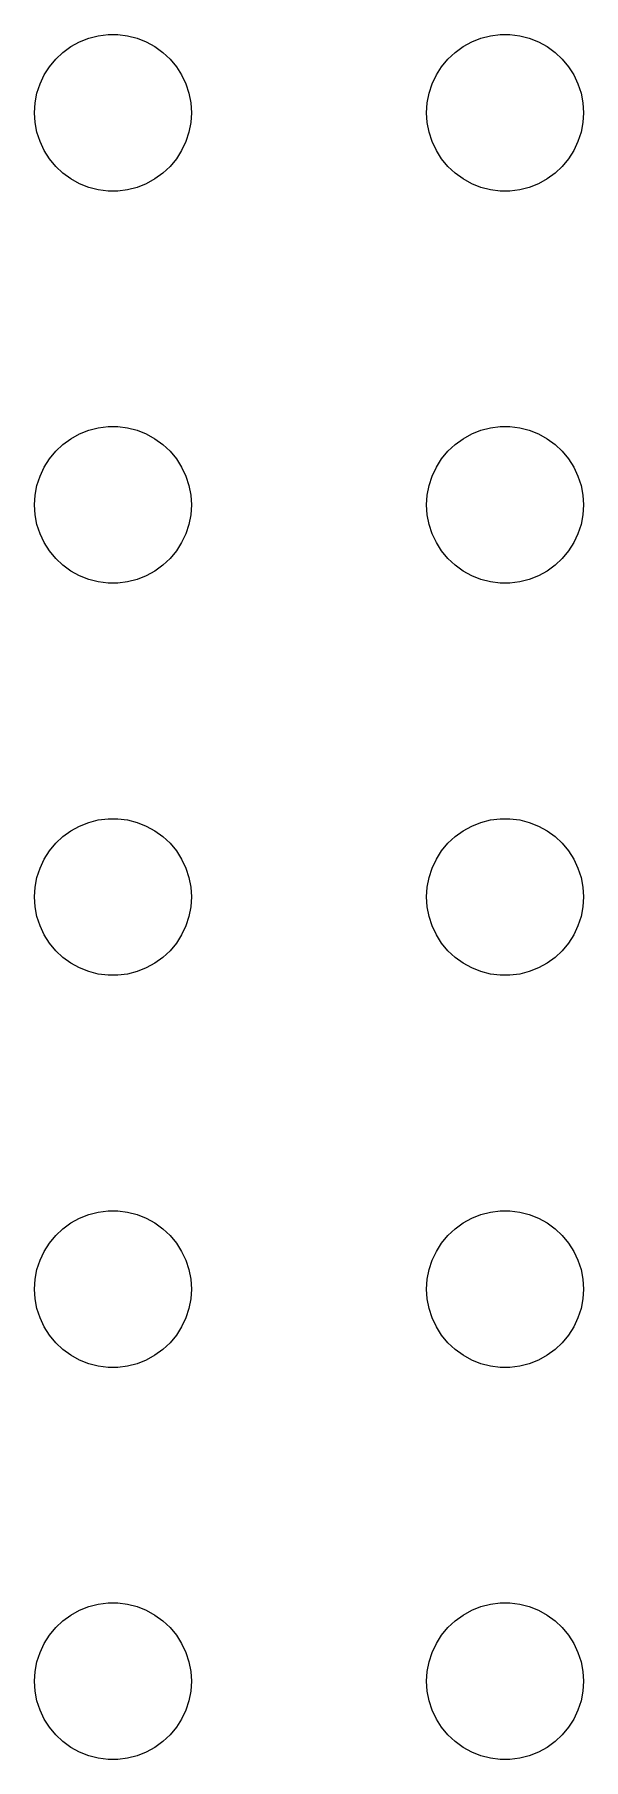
# Model space of a CAD drawing. Header units: metres. Extents: x -134 to 134, y -134 to 134.
# Drawn here: x 66 to 76.5, y 66 to 99 of the extents above; entities that cross this region are included whole.
import ezdxf

# ---------------------------------------------------------------- set-up
doc = ezdxf.new("R2010")
doc.units = ezdxf.units.M

msp = doc.modelspace()

# ---------------------------------------------------------------- linework, layer by layer
for p, q in [((67.2189, 98.9734), (67.4058, 98.997)), ((67.4058, 98.997), (67.5942, 98.997)), ((67.5942, 98.997), (67.7811, 98.9734)), ((74.7189, 98.9734), (74.9058, 98.997)), ((74.9058, 98.997), (75.0942, 98.997)), ((75.0942, 98.997), (75.2811, 98.9734)), ((66.4065, 98.5268), (66.5439, 98.6558)), ((66.5439, 98.6558), (66.6963, 98.7665)), ((66.6963, 98.7665), (66.8613, 98.8572)), ((66.8613, 98.8572), (67.0365, 98.9266)), ((67.0365, 98.9266), (67.2189, 98.9734)), ((67.7811, 98.9734), (67.9635, 98.9266)), ((67.9635, 98.9266), (68.1387, 98.8572)), ((68.1387, 98.8572), (68.3037, 98.7665)), ((68.3037, 98.7665), (68.4561, 98.6558)), ((68.4561, 98.6558), (68.5934, 98.5268)), ((73.9065, 98.5268), (74.0439, 98.6558)), ((74.0439, 98.6558), (74.1963, 98.7665)), ((74.1963, 98.7665), (74.3613, 98.8572)), ((74.3613, 98.8572), (74.5365, 98.9266)), ((74.5365, 98.9266), (74.7189, 98.9734)), ((75.2811, 98.9734), (75.4635, 98.9266)), ((75.4635, 98.9266), (75.6387, 98.8572)), ((75.6387, 98.8572), (75.8037, 98.7665)), ((75.8037, 98.7665), (75.9561, 98.6558)), ((75.9561, 98.6558), (76.0934, 98.5268)), ((66.1855, 98.2226), (66.2865, 98.3817)), ((66.2865, 98.3817), (66.4065, 98.5268)), ((68.5934, 98.5268), (68.7135, 98.3817)), ((68.7135, 98.3817), (68.8145, 98.2226)), ((73.6855, 98.2226), (73.7865, 98.3817)), ((73.7865, 98.3817), (73.9065, 98.5268)), ((76.0934, 98.5268), (76.2135, 98.3817)), ((76.2135, 98.3817), (76.3145, 98.2226)), ((66.0471, 97.873), (66.1053, 98.0522)), ((66.1053, 98.0522), (66.1855, 98.2226)), ((68.8145, 98.2226), (68.8947, 98.0522)), ((68.8947, 98.0522), (68.9529, 97.873)), ((73.5471, 97.873), (73.6053, 98.0522)), ((73.6053, 98.0522), (73.6855, 98.2226)), ((76.3145, 98.2226), (76.3947, 98.0522)), ((76.3947, 98.0522), (76.4529, 97.873)), ((66, 97.5), (66.0118, 97.688)), ((66.0118, 97.688), (66.0471, 97.873)), ((68.9529, 97.873), (68.9882, 97.688)), ((68.9882, 97.688), (69, 97.5)), ((73.5, 97.5), (73.5118, 97.688)), ((73.5118, 97.688), (73.5471, 97.873)), ((76.4529, 97.873), (76.4882, 97.688)), ((76.4882, 97.688), (76.5, 97.5)), ((66.0118, 97.312), (66, 97.5)), ((69, 97.5), (68.9882, 97.312)), ((73.5118, 97.312), (73.5, 97.5)), ((76.5, 97.5), (76.4882, 97.312)), ((66.0471, 97.127), (66.0118, 97.312)), ((66.1053, 96.9478), (66.0471, 97.127)), ((68.9529, 97.127), (68.8947, 96.9478)), ((68.9882, 97.312), (68.9529, 97.127)), ((73.5471, 97.127), (73.5118, 97.312)), ((73.6053, 96.9478), (73.5471, 97.127)), ((76.4529, 97.127), (76.3947, 96.9478)), ((76.4882, 97.312), (76.4529, 97.127)), ((66.1855, 96.7774), (66.1053, 96.9478)), ((66.2865, 96.6183), (66.1855, 96.7774)), ((68.8145, 96.7774), (68.7135, 96.6183)), ((68.8947, 96.9478), (68.8145, 96.7774)), ((73.6855, 96.7774), (73.6053, 96.9478)), ((73.7865, 96.6183), (73.6855, 96.7774)), ((76.3145, 96.7774), (76.2135, 96.6183)), ((76.3947, 96.9478), (76.3145, 96.7774)), ((66.4065, 96.4732), (66.2865, 96.6183)), ((66.5439, 96.3442), (66.4065, 96.4732)), ((66.6963, 96.2335), (66.5439, 96.3442)), ((68.4561, 96.3442), (68.3037, 96.2335)), ((68.5934, 96.4732), (68.4561, 96.3442)), ((68.7135, 96.6183), (68.5934, 96.4732)), ((73.9065, 96.4732), (73.7865, 96.6183)), ((74.0439, 96.3442), (73.9065, 96.4732)), ((74.1963, 96.2335), (74.0439, 96.3442)), ((75.9561, 96.3442), (75.8037, 96.2335)), ((76.0934, 96.4732), (75.9561, 96.3442)), ((76.2135, 96.6183), (76.0934, 96.4732)), ((66.8613, 96.1428), (66.6963, 96.2335)), ((67.0365, 96.0734), (66.8613, 96.1428)), ((67.2189, 96.0266), (67.0365, 96.0734)), ((67.4058, 96.003), (67.2189, 96.0266)), ((67.7811, 96.0266), (67.5942, 96.003)), ((67.9635, 96.0734), (67.7811, 96.0266)), ((68.1387, 96.1428), (67.9635, 96.0734)), ((68.3037, 96.2335), (68.1387, 96.1428)), ((74.3613, 96.1428), (74.1963, 96.2335)), ((74.5365, 96.0734), (74.3613, 96.1428)), ((74.7189, 96.0266), (74.5365, 96.0734)), ((74.9058, 96.003), (74.7189, 96.0266)), ((75.2811, 96.0266), (75.0942, 96.003)), ((75.4635, 96.0734), (75.2811, 96.0266)), ((75.6387, 96.1428), (75.4635, 96.0734)), ((75.8037, 96.2335), (75.6387, 96.1428)), ((67.5942, 96.003), (67.4058, 96.003)), ((75.0942, 96.003), (74.9058, 96.003)), ((66.8613, 91.3572), (67.0365, 91.4266)), ((67.0365, 91.4266), (67.2189, 91.4734)), ((67.2189, 91.4734), (67.4058, 91.497)), ((67.4058, 91.497), (67.5942, 91.497)), ((67.5942, 91.497), (67.7811, 91.4734)), ((67.7811, 91.4734), (67.9635, 91.4266)), ((67.9635, 91.4266), (68.1387, 91.3572)), ((74.3613, 91.3572), (74.5365, 91.4266)), ((74.5365, 91.4266), (74.7189, 91.4734)), ((74.7189, 91.4734), (74.9058, 91.497)), ((74.9058, 91.497), (75.0942, 91.497)), ((75.0942, 91.497), (75.2811, 91.4734)), ((75.2811, 91.4734), (75.4635, 91.4266)), ((75.4635, 91.4266), (75.6387, 91.3572)), ((66.4065, 91.0268), (66.5439, 91.1558)), ((66.5439, 91.1558), (66.6963, 91.2665)), ((66.6963, 91.2665), (66.8613, 91.3572)), ((68.1387, 91.3572), (68.3037, 91.2665)), ((68.3037, 91.2665), (68.4561, 91.1558)), ((68.4561, 91.1558), (68.5934, 91.0268)), ((73.9065, 91.0268), (74.0439, 91.1558)), ((74.0439, 91.1558), (74.1963, 91.2665)), ((74.1963, 91.2665), (74.3613, 91.3572)), ((75.6387, 91.3572), (75.8037, 91.2665)), ((75.8037, 91.2665), (75.9561, 91.1558)), ((75.9561, 91.1558), (76.0934, 91.0268)), ((66.1855, 90.7226), (66.2865, 90.8817)), ((66.2865, 90.8817), (66.4065, 91.0268)), ((68.5934, 91.0268), (68.7135, 90.8817)), ((68.7135, 90.8817), (68.8145, 90.7226)), ((73.6855, 90.7226), (73.7865, 90.8817)), ((73.7865, 90.8817), (73.9065, 91.0268)), ((76.0934, 91.0268), (76.2135, 90.8817)), ((76.2135, 90.8817), (76.3145, 90.7226)), ((66.0471, 90.373), (66.1053, 90.5522)), ((66.1053, 90.5522), (66.1855, 90.7226)), ((68.8145, 90.7226), (68.8947, 90.5522)), ((68.8947, 90.5522), (68.9529, 90.373)), ((73.5471, 90.373), (73.6053, 90.5522)), ((73.6053, 90.5522), (73.6855, 90.7226)), ((76.3145, 90.7226), (76.3947, 90.5522)), ((76.3947, 90.5522), (76.4529, 90.373)), ((66, 90), (66.0118, 90.188)), ((66.0118, 90.188), (66.0471, 90.373)), ((68.9529, 90.373), (68.9882, 90.188)), ((68.9882, 90.188), (69, 90)), ((73.5, 90), (73.5118, 90.188)), ((73.5118, 90.188), (73.5471, 90.373)), ((76.4529, 90.373), (76.4882, 90.188)), ((76.4882, 90.188), (76.5, 90)), ((66.0118, 89.812), (66, 90)), ((66.0471, 89.627), (66.0118, 89.812)), ((68.9882, 89.812), (68.9529, 89.627)), ((69, 90), (68.9882, 89.812)), ((73.5118, 89.812), (73.5, 90)), ((73.5471, 89.627), (73.5118, 89.812)), ((76.4882, 89.812), (76.4529, 89.627)), ((76.5, 90), (76.4882, 89.812)), ((66.1053, 89.4478), (66.0471, 89.627)), ((66.1855, 89.2774), (66.1053, 89.4478)), ((68.8947, 89.4478), (68.8145, 89.2774)), ((68.9529, 89.627), (68.8947, 89.4478)), ((73.6053, 89.4478), (73.5471, 89.627)), ((73.6855, 89.2774), (73.6053, 89.4478)), ((76.3947, 89.4478), (76.3145, 89.2774)), ((76.4529, 89.627), (76.3947, 89.4478)), ((66.2865, 89.1183), (66.1855, 89.2774)), ((66.4065, 88.9732), (66.2865, 89.1183)), ((68.7135, 89.1183), (68.5934, 88.9732)), ((68.8145, 89.2774), (68.7135, 89.1183)), ((73.7865, 89.1183), (73.6855, 89.2774)), ((73.9065, 88.9732), (73.7865, 89.1183)), ((76.2135, 89.1183), (76.0934, 88.9732)), ((76.3145, 89.2774), (76.2135, 89.1183)), ((66.5439, 88.8442), (66.4065, 88.9732)), ((66.6963, 88.7335), (66.5439, 88.8442)), ((68.4561, 88.8442), (68.3037, 88.7335)), ((68.5934, 88.9732), (68.4561, 88.8442)), ((74.0439, 88.8442), (73.9065, 88.9732)), ((74.1963, 88.7335), (74.0439, 88.8442)), ((75.9561, 88.8442), (75.8037, 88.7335)), ((76.0934, 88.9732), (75.9561, 88.8442)), ((66.8613, 88.6428), (66.6963, 88.7335)), ((67.0365, 88.5734), (66.8613, 88.6428)), ((67.2189, 88.5266), (67.0365, 88.5734)), ((67.4058, 88.503), (67.2189, 88.5266)), ((67.5942, 88.503), (67.4058, 88.503)), ((67.7811, 88.5266), (67.5942, 88.503)), ((67.9635, 88.5734), (67.7811, 88.5266)), ((68.1387, 88.6428), (67.9635, 88.5734)), ((68.3037, 88.7335), (68.1387, 88.6428)), ((74.3613, 88.6428), (74.1963, 88.7335)), ((74.5365, 88.5734), (74.3613, 88.6428)), ((74.7189, 88.5266), (74.5365, 88.5734)), ((74.9058, 88.503), (74.7189, 88.5266)), ((75.0942, 88.503), (74.9058, 88.503)), ((75.2811, 88.5266), (75.0942, 88.503)), ((75.4635, 88.5734), (75.2811, 88.5266)), ((75.6387, 88.6428), (75.4635, 88.5734)), ((75.8037, 88.7335), (75.6387, 88.6428)), ((66.6963, 83.7665), (66.8613, 83.8572)), ((66.8613, 83.8572), (67.0365, 83.9266)), ((67.0365, 83.9266), (67.2189, 83.9734)), ((67.2189, 83.9734), (67.4058, 83.997)), ((67.4058, 83.997), (67.5942, 83.997)), ((67.5942, 83.997), (67.7811, 83.9734)), ((67.7811, 83.9734), (67.9635, 83.9266)), ((67.9635, 83.9266), (68.1387, 83.8572)), ((68.1387, 83.8572), (68.3037, 83.7665)), ((74.1963, 83.7665), (74.3613, 83.8572)), ((74.3613, 83.8572), (74.5365, 83.9266)), ((74.5365, 83.9266), (74.7189, 83.9734)), ((74.7189, 83.9734), (74.9058, 83.997)), ((74.9058, 83.997), (75.0942, 83.997)), ((75.0942, 83.997), (75.2811, 83.9734)), ((75.2811, 83.9734), (75.4635, 83.9266)), ((75.4635, 83.9266), (75.6387, 83.8572)), ((75.6387, 83.8572), (75.8037, 83.7665)), ((66.2865, 83.3817), (66.4065, 83.5268)), ((66.4065, 83.5268), (66.5439, 83.6558)), ((66.5439, 83.6558), (66.6963, 83.7665)), ((68.3037, 83.7665), (68.4561, 83.6558)), ((68.4561, 83.6558), (68.5934, 83.5268)), ((68.5934, 83.5268), (68.7135, 83.3817)), ((73.7865, 83.3817), (73.9065, 83.5268)), ((73.9065, 83.5268), (74.0439, 83.6558)), ((74.0439, 83.6558), (74.1963, 83.7665)), ((75.8037, 83.7665), (75.9561, 83.6558)), ((75.9561, 83.6558), (76.0934, 83.5268)), ((76.0934, 83.5268), (76.2135, 83.3817)), ((66.1053, 83.0522), (66.1855, 83.2226)), ((66.1855, 83.2226), (66.2865, 83.3817)), ((68.7135, 83.3817), (68.8145, 83.2226)), ((68.8145, 83.2226), (68.8947, 83.0522)), ((73.6053, 83.0522), (73.6855, 83.2226)), ((73.6855, 83.2226), (73.7865, 83.3817)), ((76.2135, 83.3817), (76.3145, 83.2226)), ((76.3145, 83.2226), (76.3947, 83.0522)), ((66.0118, 82.688), (66.0471, 82.873)), ((66.0471, 82.873), (66.1053, 83.0522)), ((68.8947, 83.0522), (68.9529, 82.873)), ((68.9529, 82.873), (68.9882, 82.688)), ((73.5118, 82.688), (73.5471, 82.873)), ((73.5471, 82.873), (73.6053, 83.0522)), ((76.3947, 83.0522), (76.4529, 82.873)), ((76.4529, 82.873), (76.4882, 82.688)), ((66, 82.5), (66.0118, 82.688)), ((66.0118, 82.312), (66, 82.5)), ((68.9882, 82.688), (69, 82.5)), ((69, 82.5), (68.9882, 82.312)), ((73.5, 82.5), (73.5118, 82.688)), ((73.5118, 82.312), (73.5, 82.5)), ((76.4882, 82.688), (76.5, 82.5)), ((76.5, 82.5), (76.4882, 82.312)), ((66.0471, 82.127), (66.0118, 82.312)), ((68.9882, 82.312), (68.9529, 82.127)), ((73.5471, 82.127), (73.5118, 82.312)), ((76.4882, 82.312), (76.4529, 82.127)), ((66.1053, 81.9478), (66.0471, 82.127)), ((66.1855, 81.7774), (66.1053, 81.9478)), ((68.8947, 81.9478), (68.8145, 81.7774)), ((68.9529, 82.127), (68.8947, 81.9478)), ((73.6053, 81.9478), (73.5471, 82.127)), ((73.6855, 81.7774), (73.6053, 81.9478)), ((76.3947, 81.9478), (76.3145, 81.7774)), ((76.4529, 82.127), (76.3947, 81.9478)), ((66.2865, 81.6183), (66.1855, 81.7774)), ((66.4065, 81.4732), (66.2865, 81.6183)), ((68.7135, 81.6183), (68.5934, 81.4732)), ((68.8145, 81.7774), (68.7135, 81.6183)), ((73.7865, 81.6183), (73.6855, 81.7774)), ((73.9065, 81.4732), (73.7865, 81.6183)), ((76.2135, 81.6183), (76.0934, 81.4732)), ((76.3145, 81.7774), (76.2135, 81.6183)), ((66.5439, 81.3442), (66.4065, 81.4732)), ((66.6963, 81.2335), (66.5439, 81.3442)), ((66.8613, 81.1428), (66.6963, 81.2335)), ((68.3037, 81.2335), (68.1387, 81.1428)), ((68.4561, 81.3442), (68.3037, 81.2335)), ((68.5934, 81.4732), (68.4561, 81.3442)), ((74.0439, 81.3442), (73.9065, 81.4732)), ((74.1963, 81.2335), (74.0439, 81.3442)), ((74.3613, 81.1428), (74.1963, 81.2335)), ((75.8037, 81.2335), (75.6387, 81.1428)), ((75.9561, 81.3442), (75.8037, 81.2335)), ((76.0934, 81.4732), (75.9561, 81.3442)), ((67.0365, 81.0734), (66.8613, 81.1428)), ((67.2189, 81.0266), (67.0365, 81.0734)), ((67.4058, 81.003), (67.2189, 81.0266)), ((67.5942, 81.003), (67.4058, 81.003)), ((67.7811, 81.0266), (67.5942, 81.003)), ((67.9635, 81.0734), (67.7811, 81.0266)), ((68.1387, 81.1428), (67.9635, 81.0734)), ((74.5365, 81.0734), (74.3613, 81.1428)), ((74.7189, 81.0266), (74.5365, 81.0734)), ((74.9058, 81.003), (74.7189, 81.0266)), ((75.0942, 81.003), (74.9058, 81.003)), ((75.2811, 81.0266), (75.0942, 81.003)), ((75.4635, 81.0734), (75.2811, 81.0266)), ((75.6387, 81.1428), (75.4635, 81.0734)), ((66.5439, 76.1558), (66.6963, 76.2665)), ((66.6963, 76.2665), (66.8613, 76.3572)), ((66.8613, 76.3572), (67.0365, 76.4266)), ((67.0365, 76.4266), (67.2189, 76.4734)), ((67.2189, 76.4734), (67.4058, 76.497)), ((67.4058, 76.497), (67.5942, 76.497)), ((67.5942, 76.497), (67.7811, 76.4734)), ((67.7811, 76.4734), (67.9635, 76.4266)), ((67.9635, 76.4266), (68.1387, 76.3572)), ((68.1387, 76.3572), (68.3037, 76.2665)), ((68.3037, 76.2665), (68.4561, 76.1558)), ((74.0439, 76.1558), (74.1963, 76.2665)), ((74.1963, 76.2665), (74.3613, 76.3572)), ((74.3613, 76.3572), (74.5365, 76.4266)), ((74.5365, 76.4266), (74.7189, 76.4734)), ((74.7189, 76.4734), (74.9058, 76.497)), ((74.9058, 76.497), (75.0942, 76.497)), ((75.0942, 76.497), (75.2811, 76.4734)), ((75.2811, 76.4734), (75.4635, 76.4266)), ((75.4635, 76.4266), (75.6387, 76.3572)), ((75.6387, 76.3572), (75.8037, 76.2665)), ((75.8037, 76.2665), (75.9561, 76.1558)), ((66.2865, 75.8817), (66.4065, 76.0268)), ((66.4065, 76.0268), (66.5439, 76.1558)), ((68.4561, 76.1558), (68.5934, 76.0268)), ((68.5934, 76.0268), (68.7135, 75.8817)), ((73.7865, 75.8817), (73.9065, 76.0268)), ((73.9065, 76.0268), (74.0439, 76.1558)), ((75.9561, 76.1558), (76.0934, 76.0268)), ((76.0934, 76.0268), (76.2135, 75.8817)), ((66.1053, 75.5522), (66.1855, 75.7226)), ((66.1855, 75.7226), (66.2865, 75.8817)), ((68.7135, 75.8817), (68.8145, 75.7226)), ((68.8145, 75.7226), (68.8947, 75.5522)), ((73.6053, 75.5522), (73.6855, 75.7226)), ((73.6855, 75.7226), (73.7865, 75.8817)), ((76.2135, 75.8817), (76.3145, 75.7226)), ((76.3145, 75.7226), (76.3947, 75.5522)), ((66.0118, 75.188), (66.0471, 75.373)), ((66.0471, 75.373), (66.1053, 75.5522)), ((68.8947, 75.5522), (68.9529, 75.373)), ((68.9529, 75.373), (68.9882, 75.188)), ((73.5118, 75.188), (73.5471, 75.373)), ((73.5471, 75.373), (73.6053, 75.5522)), ((76.3947, 75.5522), (76.4529, 75.373)), ((76.4529, 75.373), (76.4882, 75.188)), ((66, 75), (66.0118, 75.188)), ((66.0118, 74.812), (66, 75)), ((68.9882, 75.188), (69, 75)), ((69, 75), (68.9882, 74.812)), ((73.5, 75), (73.5118, 75.188)), ((73.5118, 74.812), (73.5, 75)), ((76.4882, 75.188), (76.5, 75)), ((76.5, 75), (76.4882, 74.812)), ((66.0471, 74.627), (66.0118, 74.812)), ((66.1053, 74.4478), (66.0471, 74.627)), ((68.9529, 74.627), (68.8947, 74.4478)), ((68.9882, 74.812), (68.9529, 74.627)), ((73.5471, 74.627), (73.5118, 74.812)), ((73.6053, 74.4478), (73.5471, 74.627)), ((76.4529, 74.627), (76.3947, 74.4478)), ((76.4882, 74.812), (76.4529, 74.627)), ((66.1855, 74.2774), (66.1053, 74.4478)), ((66.2865, 74.1183), (66.1855, 74.2774)), ((68.8145, 74.2774), (68.7135, 74.1183)), ((68.8947, 74.4478), (68.8145, 74.2774)), ((73.6855, 74.2774), (73.6053, 74.4478)), ((73.7865, 74.1183), (73.6855, 74.2774)), ((76.3145, 74.2774), (76.2135, 74.1183)), ((76.3947, 74.4478), (76.3145, 74.2774)), ((66.4065, 73.9732), (66.2865, 74.1183)), ((66.5439, 73.8442), (66.4065, 73.9732)), ((68.5934, 73.9732), (68.4561, 73.8442)), ((68.7135, 74.1183), (68.5934, 73.9732)), ((73.9065, 73.9732), (73.7865, 74.1183)), ((74.0439, 73.8442), (73.9065, 73.9732)), ((76.0934, 73.9732), (75.9561, 73.8442)), ((76.2135, 74.1183), (76.0934, 73.9732)), ((66.6963, 73.7335), (66.5439, 73.8442)), ((66.8613, 73.6428), (66.6963, 73.7335)), ((67.0365, 73.5734), (66.8613, 73.6428)), ((68.1387, 73.6428), (67.9635, 73.5734)), ((68.3037, 73.7335), (68.1387, 73.6428)), ((68.4561, 73.8442), (68.3037, 73.7335)), ((74.1963, 73.7335), (74.0439, 73.8442)), ((74.3613, 73.6428), (74.1963, 73.7335)), ((74.5365, 73.5734), (74.3613, 73.6428)), ((75.6387, 73.6428), (75.4635, 73.5734)), ((75.8037, 73.7335), (75.6387, 73.6428)), ((75.9561, 73.8442), (75.8037, 73.7335)), ((67.2189, 73.5266), (67.0365, 73.5734)), ((67.4058, 73.503), (67.2189, 73.5266)), ((67.5942, 73.503), (67.4058, 73.503)), ((67.7811, 73.5266), (67.5942, 73.503)), ((67.9635, 73.5734), (67.7811, 73.5266)), ((74.7189, 73.5266), (74.5365, 73.5734)), ((74.9058, 73.503), (74.7189, 73.5266)), ((75.0942, 73.503), (74.9058, 73.503)), ((75.2811, 73.5266), (75.0942, 73.503)), ((75.4635, 73.5734), (75.2811, 73.5266)), ((67.0365, 68.9266), (67.2189, 68.9734)), ((67.2189, 68.9734), (67.4058, 68.997)), ((67.4058, 68.997), (67.5942, 68.997)), ((67.5942, 68.997), (67.7811, 68.9734)), ((67.7811, 68.9734), (67.9635, 68.9266)), ((74.5365, 68.9266), (74.7189, 68.9734)), ((74.7189, 68.9734), (74.9058, 68.997)), ((74.9058, 68.997), (75.0942, 68.997)), ((75.0942, 68.997), (75.2811, 68.9734)), ((75.2811, 68.9734), (75.4635, 68.9266)), ((66.4065, 68.5268), (66.5439, 68.6558)), ((66.5439, 68.6558), (66.6963, 68.7665)), ((66.6963, 68.7665), (66.8613, 68.8572)), ((66.8613, 68.8572), (67.0365, 68.9266)), ((67.9635, 68.9266), (68.1387, 68.8572)), ((68.1387, 68.8572), (68.3037, 68.7665)), ((68.3037, 68.7665), (68.4561, 68.6558)), ((68.4561, 68.6558), (68.5934, 68.5268)), ((73.9065, 68.5268), (74.0439, 68.6558)), ((74.0439, 68.6558), (74.1963, 68.7665)), ((74.1963, 68.7665), (74.3613, 68.8572)), ((74.3613, 68.8572), (74.5365, 68.9266)), ((75.4635, 68.9266), (75.6387, 68.8572)), ((75.6387, 68.8572), (75.8037, 68.7665)), ((75.8037, 68.7665), (75.9561, 68.6558)), ((75.9561, 68.6558), (76.0934, 68.5268)), ((66.1855, 68.2226), (66.2865, 68.3817)), ((66.2865, 68.3817), (66.4065, 68.5268)), ((68.5934, 68.5268), (68.7135, 68.3817)), ((68.7135, 68.3817), (68.8145, 68.2226)), ((73.6855, 68.2226), (73.7865, 68.3817)), ((73.7865, 68.3817), (73.9065, 68.5268)), ((76.0934, 68.5268), (76.2135, 68.3817)), ((76.2135, 68.3817), (76.3145, 68.2226)), ((66.0471, 67.873), (66.1053, 68.0522)), ((66.1053, 68.0522), (66.1855, 68.2226)), ((68.8145, 68.2226), (68.8947, 68.0522)), ((68.8947, 68.0522), (68.9529, 67.873)), ((73.5471, 67.873), (73.6053, 68.0522)), ((73.6053, 68.0522), (73.6855, 68.2226)), ((76.3145, 68.2226), (76.3947, 68.0522)), ((76.3947, 68.0522), (76.4529, 67.873)), ((66, 67.5), (66.0118, 67.688)), ((66.0118, 67.688), (66.0471, 67.873)), ((68.9529, 67.873), (68.9882, 67.688)), ((68.9882, 67.688), (69, 67.5)), ((73.5, 67.5), (73.5118, 67.688)), ((73.5118, 67.688), (73.5471, 67.873)), ((76.4529, 67.873), (76.4882, 67.688)), ((76.4882, 67.688), (76.5, 67.5)), ((66.0118, 67.312), (66, 67.5)), ((66.0471, 67.127), (66.0118, 67.312)), ((68.9882, 67.312), (68.9529, 67.127)), ((69, 67.5), (68.9882, 67.312)), ((73.5118, 67.312), (73.5, 67.5)), ((73.5471, 67.127), (73.5118, 67.312)), ((76.4882, 67.312), (76.4529, 67.127)), ((76.5, 67.5), (76.4882, 67.312)), ((66.1053, 66.9478), (66.0471, 67.127)), ((68.9529, 67.127), (68.8947, 66.9478)), ((73.6053, 66.9478), (73.5471, 67.127)), ((76.4529, 67.127), (76.3947, 66.9478)), ((66.1855, 66.7774), (66.1053, 66.9478)), ((66.2865, 66.6183), (66.1855, 66.7774)), ((68.8145, 66.7774), (68.7135, 66.6183)), ((68.8947, 66.9478), (68.8145, 66.7774)), ((73.6855, 66.7774), (73.6053, 66.9478)), ((73.7865, 66.6183), (73.6855, 66.7774)), ((76.3145, 66.7774), (76.2135, 66.6183)), ((76.3947, 66.9478), (76.3145, 66.7774)), ((66.4065, 66.4732), (66.2865, 66.6183)), ((66.5439, 66.3442), (66.4065, 66.4732)), ((66.6963, 66.2335), (66.5439, 66.3442)), ((68.4561, 66.3442), (68.3037, 66.2335)), ((68.5934, 66.4732), (68.4561, 66.3442)), ((68.7135, 66.6183), (68.5934, 66.4732)), ((73.9065, 66.4732), (73.7865, 66.6183)), ((74.0439, 66.3442), (73.9065, 66.4732)), ((74.1963, 66.2335), (74.0439, 66.3442)), ((75.9561, 66.3442), (75.8037, 66.2335)), ((76.0934, 66.4732), (75.9561, 66.3442)), ((76.2135, 66.6183), (76.0934, 66.4732)), ((66.8613, 66.1428), (66.6963, 66.2335)), ((67.0365, 66.0734), (66.8613, 66.1428)), ((67.2189, 66.0266), (67.0365, 66.0734)), ((67.4058, 66.003), (67.2189, 66.0266)), ((67.5942, 66.003), (67.4058, 66.003)), ((67.7811, 66.0266), (67.5942, 66.003)), ((67.9635, 66.0734), (67.7811, 66.0266)), ((68.1387, 66.1428), (67.9635, 66.0734)), ((68.3037, 66.2335), (68.1387, 66.1428)), ((74.3613, 66.1428), (74.1963, 66.2335)), ((74.5365, 66.0734), (74.3613, 66.1428)), ((74.7189, 66.0266), (74.5365, 66.0734)), ((74.9058, 66.003), (74.7189, 66.0266)), ((75.0942, 66.003), (74.9058, 66.003)), ((75.2811, 66.0266), (75.0942, 66.003)), ((75.4635, 66.0734), (75.2811, 66.0266)), ((75.6387, 66.1428), (75.4635, 66.0734)), ((75.8037, 66.2335), (75.6387, 66.1428))]:
    msp.add_line(p, q)

doc.saveas('drawing.dxf')
